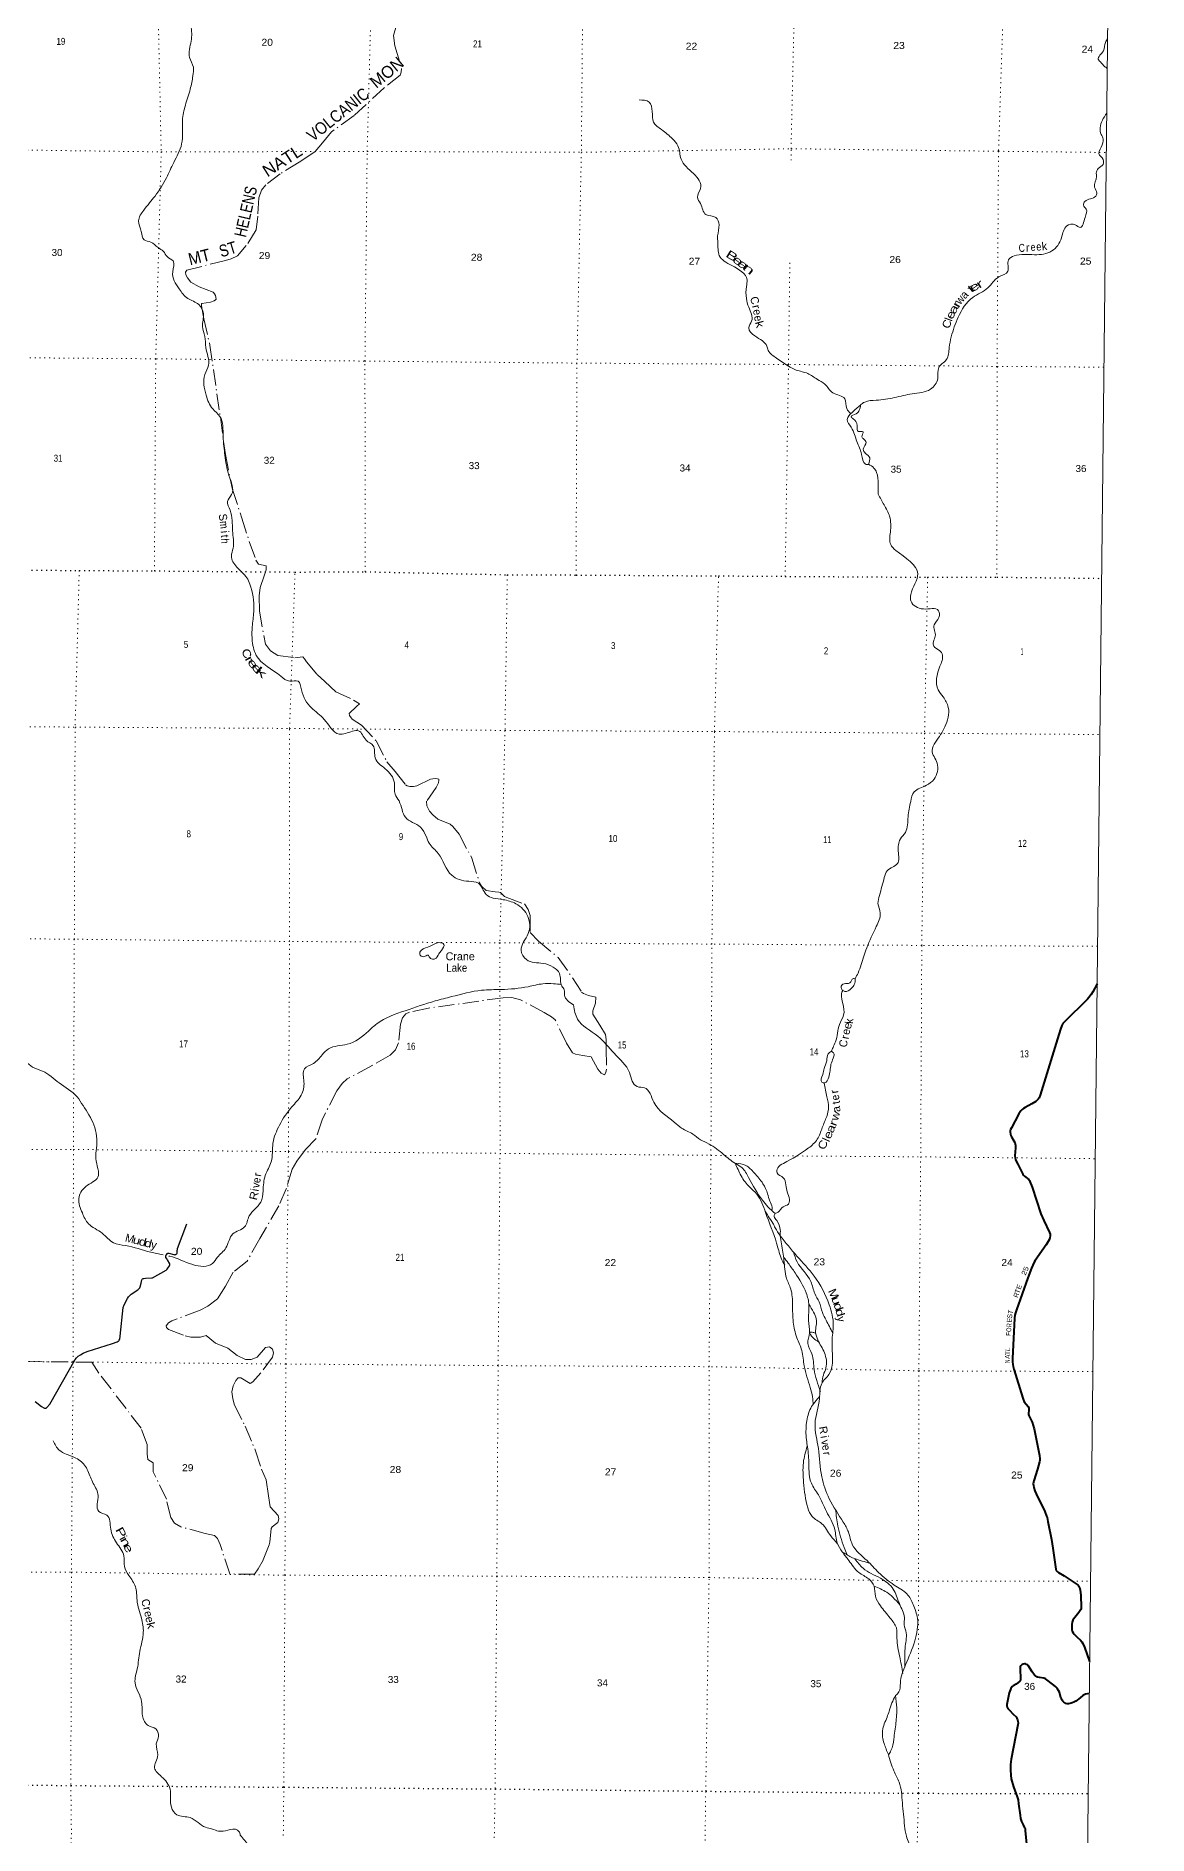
# Model space of a CAD drawing. Header units: feet. Extents: x -509309 to -252658, y -547785 to -360805.
# Drawn here: x -280444 to -252658, y -501859 to -456902 of the extents above; entities that cross this region are included whole.
import ezdxf
from ezdxf.enums import TextEntityAlignment as Align

# ---------------------------------------------------------------- set-up
doc = ezdxf.new("R2010")
doc.units = ezdxf.units.FT
doc.header["$LTSCALE"] = 80
doc.linetypes.add('DOT_DASHED', pattern=[7.7, 5, -1.2, 0.3, -1.2])
doc.linetypes.add('DOTTED', pattern=[1.5, 0.3, -1.2])
for name, color, linetype, lineweight in [('26', 7, 'Continuous', 40), ('27', 7, 'Continuous', 13), ('29', 7, 'Continuous', 25), ('39', 7, 'Continuous', 13), ('4', 7, 'Continuous', 13), ('44', 7, 'DOT_DASHED', 13), ('6', 7, 'DOTTED', 25), ('7', 7, 'DOTTED', 13)]:
    doc.layers.add(name, color=color, linetype=linetype, lineweight=lineweight)
doc.layers.add('41', color=7, linetype='Continuous')

msp = doc.modelspace()

# ---------------------------------------------------------------- linework, layer by layer
at = {"layer": '26'}
for points in [[(-253930.33, -480588.92), (-254037.29, -480788.01), (-254077.61, -480856.23), (-254132.77, -480929.74), (-254166.75, -480969.59), (-254752.72, -481544.76), (-254782.44, -481581.93), (-254810.29, -481626.53), (-254847.51, -481720.65), (-254919.79, -481960.96), (-255349.17, -483372.72), (-255381.4, -483439.39), (-255403.69, -483470.98), (-255424.12, -483495.14), (-255464.97, -483526.73), (-255561.58, -483585.72), (-255728.7, -483677.26), (-255773.18, -483706.37), (-255804.85, -483731.16), (-255836.43, -483762.75), (-255884.58, -483833.9), (-256073.23, -484185.53), (-256090.52, -484225.65), (-256099.23, -484258.01), (-256101.09, -484298.9), (-256095.51, -484343.5), (-256083.85, -484380.3), (-256073.23, -484408.54), (-256010.83, -484515.45), (-255989.65, -484549.78), (-255976.65, -484590.66), (-255969.22, -484627.83), (-255968.22, -484688.49), (-255983.15, -484890.8), (-255980.43, -484939.35), (-255966.43, -484985.58), (-255913.62, -485096.53), (-255783.47, -485348.62), (-255766.77, -485373.06), (-255746.34, -485393.5), (-255638.25, -485482.39), (-255621.9, -485503.14), (-255607.05, -485529.16), (-255553.68, -485671.84), (-255338.9, -486338.26), (-255262.16, -486505.57), (-255116.35, -486801.97), (-255105.58, -486841.19), (-255105.58, -486889.51), (-255114.87, -486934.11), (-255131.96, -486982.53), (-255203.27, -487112.42), (-255477.39, -487503.57), (-255503.04, -487547.38), (-255567.29, -487695.54), (-255659.6, -487933.67), (-255945.32, -488736.32), (-255967.35, -488807.36), (-255982.21, -488866.83), (-255991.22, -488940.71), (-256040.13, -489952.2), (-256040.71, -490036.68), (-256035.13, -490098.01), (-256025.82, -490151.09), (-256009.13, -490215.09), (-255784.35, -490941.96)], [(-255784.35, -490941.96), (-255768.62, -490992.83), (-255760.73, -491011.88), (-255748.75, -491032.88), (-255651.52, -491150.16), (-255641.86, -491165.2), (-255634.9, -491191.67), (-255632.58, -491204.22), (-255634.31, -491246.68), (-255644.18, -491319.9), (-255642.33, -491350.58), (-255635.43, -491375.17), (-255554.71, -491546.53), (-255499.98, -491709.63), (-255369.44, -492377.33), (-255359.11, -492456.32), (-255357.25, -492495.35), (-255366.81, -492535.96), (-255416.54, -492720.25), (-255511.31, -493010.55), (-255520.69, -493045.43), (-255524.4, -493080.74), (-255522.55, -493123.48), (-255512.71, -493171.16), (-255489.11, -493255.43), (-255455.99, -493336.29), (-255235.25, -493777.89), (-255191.96, -493887.27), (-255178.96, -493922.58), (-255157.16, -494021.5), (-255066.89, -494478.04), (-255034.62, -494687.12), (-254959.03, -495217.82), (-254951.44, -495248.55), (-254940.3, -495267.13), (-254923.58, -495283.85), (-254893.87, -495302.44), (-254749.95, -495386.27), (-254403.05, -495618.15), (-254384.05, -495639.74), (-254372.9, -495663.9), (-254349.98, -495741.08), (-254333.02, -495865.7), (-254325.65, -496170.95), (-254328.33, -496199.11), (-254335.76, -496221.41), (-254386.93, -496298.91), (-254516.69, -496462.43), (-254535.41, -496493.67), (-254552.12, -496540.13), (-254561.41, -496595.88), (-254564.48, -496654.76), (-254557.69, -496727.83), (-254550.26, -496761.28), (-254527.71, -496807.67), (-254501.05, -496840.26), (-254430.37, -496912.91), (-254348.81, -496987.9), (-254311.61, -497029.82), (-254287.4, -497074.76), (-254248.11, -497167.46), (-254116.68, -497522.82)], [(-254125.51, -498325.37), (-254221.53, -498342.77), (-254254.43, -498353.99), (-254290.25, -498376.22), (-254351.34, -498429.45), (-254462.97, -498511.88), (-254513.12, -498543.47), (-254555.84, -498558.34), (-254581.84, -498565.78), (-254643.39, -498577.51), (-254682.13, -498578.78), (-254708.13, -498573.21), (-254735.99, -498560.2), (-254763.34, -498536.32), (-254786.14, -498513.74), (-254804.71, -498487.72), (-254821.42, -498459.85), (-254834.6, -498429.3), (-254871.48, -498288.44), (-254892, -498244.27), (-254930.81, -498193.56), (-254958.86, -498158.79), (-255012.3, -498110.54), (-255217.53, -497960.19), (-255237, -497949.26), (-255260.67, -497942.28), (-255365.63, -497926.79), (-255422.25, -497914.41), (-255439.44, -497906.52), (-255461.59, -497893.84), (-255476.58, -497882.36), (-255496.54, -497864.23), (-255554.85, -497780.6), (-255655.79, -497627.14), (-255672.52, -497609.17), (-255695.26, -497594.76), (-255720.81, -497585.02), (-255747.64, -497582.18), (-255773.74, -497585.94), (-255799.27, -497598.48), (-255828.21, -497623.65), (-255838.75, -497635.19), (-255849.41, -497656.09), (-255855.46, -497681.65), (-255853.4, -497753.94), (-255840.7, -497906.63), (-255841.53, -497962.27), (-255848.03, -497991.07), (-255852.22, -498000.84), (-255863.7, -498014.85), (-255950.65, -498090.04), (-256025.87, -498132.78), (-256051.38, -498151.77), (-256072.3, -498176.45), (-256085.77, -498194.58), (-256097.84, -498222.46), (-256124.89, -498303.73), (-256189.6, -498596.3), (-256189.32, -498613.19), (-256186.53, -498633.63), (-256176.31, -498665.22), (-256160.53, -498696.82), (-256130.64, -498733.34), (-256031.27, -498836.59), (-255956.7, -498906.35), (-255931.91, -498939.84), (-255916.77, -498976.97), (-255910.54, -499018.33), (-255905.63, -499067.1), (-255907.31, -499108.7), (-256081.22, -499966.52), (-256096.92, -500098.52), (-256095.56, -500231.42), (-256089.49, -500360.55), (-256073.47, -500458.49), (-256019.01, -500651.7), (-255926.95, -500903.47), (-255906.56, -500980.32), (-255892.42, -501082.46), (-255856.75, -501361.84), (-255842.49, -501447.71), (-255820.03, -501520.77), (-255776.64, -501603.46), (-255741.19, -501678.06), (-255731.05, -501698.59), (-255723.71, -501742.45), (-255693.37, -502086.92)]]:
    msp.add_lwpolyline(points, dxfattribs=at)
at = {"layer": '29'}
for points in [[(-276913.42, -487252.3), (-276910.33, -487226.39), (-276905.49, -487203.19), (-276677.65, -486590.06)], [(-277158.39, -487487.97), (-277169.51, -487469.46), (-277197.78, -487424.9), (-277202.86, -487409.67), (-277203.92, -487398.69), (-277199.81, -487381.24), (-277191.69, -487368.04), (-277157.19, -487327.42), (-277146.03, -487320.31), (-277138.1, -487318.12), (-277122.68, -487319.29), (-277002.88, -487353.08), (-276977.82, -487356.87), (-276964.37, -487355.85), (-276950.16, -487350.77), (-276939, -487343.66), (-276927.59, -487332.5), (-276917.69, -487316.25), (-276915.41, -487305.59), (-276913.42, -487252.3)], [(-280466.03, -491029.94), (-280302.8, -491153.53), (-280250.85, -491188.18), (-280228.52, -491196.3), (-280207.74, -491195.62), (-280191.99, -491192.24), (-280173.72, -491178.02), (-280101.49, -491095.93), (-279464.36, -489977.76), (-279429.21, -489932.43), (-279389.26, -489892.46), (-279335.49, -489856.47), (-279265.46, -489819.35), (-279167.76, -489780.13), (-278529.2, -489580.08), (-278412.21, -489536.63), (-278387.64, -489520.8), (-278374.44, -489506.59), (-278363.28, -489490.34), (-278352.66, -489467.92), (-278336.95, -489392.25), (-278262.88, -488679.74), (-278240.49, -488610.95), (-278159.3, -488454.57), (-278128.86, -488407.86), (-278097.96, -488373.29), (-278061.88, -488340.84), (-277902.75, -488231.54), (-277867.04, -488200.71), (-277851.31, -488182.43), (-277842.68, -488164.15), (-277817.13, -488071.39), (-277797.16, -487983.81), (-277789.41, -487970.2), (-277782.31, -487964.11), (-277763.52, -487954.97), (-277745.77, -487950.91), (-277710.29, -487945.7), (-277545.85, -487936.69), (-277529.96, -487931.65), (-277191.64, -487741.02), (-277169.86, -487721.41), (-277150.58, -487693.99), (-277109.99, -487632.05), (-277098.83, -487607.68), (-277097.31, -487596.51), (-277100.11, -487585), (-277158.39, -487487.97)]]:
    msp.add_lwpolyline(points, dxfattribs=at)
at = {"layer": '39'}
for points in [[(-276619.01, -456143.67), (-276616.15, -456486.93), (-276577.01, -456647.77), (-276567.24, -457029.25), (-276607.74, -457438.54), (-276510.95, -457682.03), (-276522.24, -457896.77), (-276590.38, -458233.62), (-276710.99, -458630.39), (-276783.41, -459013.4), (-276804.92, -459601.47), (-277002.09, -460064.03), (-277184.77, -460448.38), (-277470.11, -460904.39), (-277752.81, -461254.02), (-277880.66, -461520.26), (-277814.11, -461791.67), (-277741.14, -461994.86), (-277577.11, -462052.05), (-277395.5, -462189.65), (-277259.76, -462284.81), (-277168.32, -462415.85), (-277018.61, -462523.14), (-277028.22, -462792.09), (-276868.39, -463222.65), (-276653.3, -463460.82), (-276373.58, -463615.06), (-276260.65, -463840.58), (-276282.61, -464165.66), (-276223.92, -464410.93), (-276199.51, -464690.12), (-276133.94, -465128.15), (-276227.55, -465364.48), (-276192.48, -465876.6), (-276028.15, -466222.88), (-275851.25, -466407.71), (-275768.78, -466911.93), (-275722.96, -467379.47), (-275623.03, -467887.52), (-275557.67, -468361.68), (-275662.95, -468537.72), (-275596.05, -468750.91), (-275532.94, -469265.21), (-275519.49, -469702.93), (-275560.72, -469897.41), (-275428.07, -470177.25), (-275177.06, -470441.73), (-275099.83, -470602.8), (-274999.37, -471241.78), (-275035.68, -471620.99), (-275043.77, -471972.26), (-274939.94, -472380.4), (-274329.6, -472897.97), (-274101.83, -473025.8), (-273897.35, -473023.01), (-273812.43, -473238.32), (-273562.53, -473691.5), (-273241.51, -473982.5), (-272870.82, -474348.07), (-272533.63, -474275.8), (-272385.23, -474264.64), (-272194.18, -474500.66), (-272018.59, -474638.22), (-271968.25, -474939.65), (-271717.3, -475214.17), (-271488.85, -475564.84), (-271472.49, -475850.01), (-271373.26, -476019.23), (-271213.3, -476427.71), (-270837.91, -476674.87), (-270698.91, -476898.53), (-270619.75, -477071.65), (-270394.77, -477331.96), (-270057.19, -477874), (-269629.12, -478027.12), (-269390.85, -478072.7), (-269194.06, -478354.93), (-269022.2, -478444.29), (-268771.88, -478485.93), (-268453.74, -478586.2), (-268152.95, -478907.19), (-268143.44, -479332.84), (-268322.31, -479751.34), (-268191.37, -479982.99), (-267772.98, -480077.83), (-267518.95, -480169.68), (-267363.54, -480331.21), (-267303.28, -480648.76), (-267247.67, -480737.42), (-267238.42, -480867.96), (-267011.37, -481116.24)], [(-253670.71, -456973.19), (-253721.54, -457063.2), (-253772.91, -457275.69), (-253900.43, -457485.72), (-253826.79, -457574.49), (-253751.1, -457657.25), (-253678.16, -457711.22)], [(-265376.48, -458501.3), (-265124.23, -458555), (-265045.43, -458790.35), (-265014.91, -459053.51), (-264811.57, -459243.43), (-264538.29, -459471.91), (-264403.02, -459647.37), (-264324.8, -459979.08), (-264014.23, -460342.29), (-263835.99, -460710.73), (-263917.49, -460933.07), (-263842.24, -461090.11), (-263705.56, -461365.95), (-263455.43, -461441.73), (-263376.3, -461618.86), (-263412.01, -461895.68), (-263406.99, -462064.34), (-263370.81, -462387.77), (-263059.58, -462638.56), (-262674.83, -462998.19), (-262691.84, -463164.72), (-262693.6, -463461.82), (-262634.75, -463680.99), (-262562.64, -464028.72), (-262633.79, -464196.93), (-262480.63, -464398.59), (-262179.46, -464655.34), (-262145.99, -464757.93), (-261942.67, -464951.86), (-261643.18, -465154.4), (-261447.3, -465249.92), (-261161.16, -465337.95), (-260919.48, -465483.94), (-260733.75, -465601.48), (-260534.56, -465817.47), (-260236.77, -465967.81), (-260184.11, -466215.04), (-260085.68, -466337.73)], [(-253690.76, -458830.44), (-253854.41, -459198.41), (-253827.31, -459361.18), (-253777.89, -459477.91), (-253831.19, -459678.34), (-253870.48, -459882.87), (-253802.73, -459951.53), (-253779.61, -460110.26), (-253904.53, -460217.93), (-253951.31, -460332.07), (-253945.77, -460412.41), (-253991.44, -460679.14), (-253934.19, -460828.03), (-253964.72, -460906.14), (-254236.1, -461035.01), (-254272.71, -461125.13), (-254203.16, -461227.93), (-254228.43, -461434.55), (-254354.2, -461686.75), (-254476.1, -461621.78), (-254686.72, -461646.62), (-254820.77, -461942.94), (-255059.27, -462274.76), (-255496.81, -462368.51), (-256004.14, -462397.6), (-256145.04, -462497.14), (-256160.76, -462782.11), (-256388.1, -462923.29), (-256658.33, -463196.71), (-257036.59, -463435.35), (-257400.32, -463929.04), (-257573.61, -464419.84), (-257625.3, -464686.53), (-257699.26, -464991.24), (-257888.87, -465190.86), (-257912.51, -465461.73), (-258094.5, -465729.65), (-258550.22, -465845.37), (-258993.77, -465937.08), (-259447.2, -466004.64), (-259736.12, -466049.09), (-259840.5, -466122.65)], [(-259841.56, -466127.17), (-260054.36, -466308.16), (-260173.68, -466486.12), (-260072.6, -466681.45), (-259932.39, -467039.63), (-259816.01, -467359.52), (-259717.21, -467601.01), (-259679.05, -467612.06), (-259645.08, -467607.46)], [(-259645.08, -467607.46), (-259612.05, -467445.05), (-259713.64, -467336.04), (-259775.15, -467229.27), (-259703.95, -467053.04), (-259759.64, -466978.43), (-259809.41, -466919.91), (-259778.62, -466797.64), (-259840.69, -466785.22), (-259892.82, -466786.92), (-259925.99, -466634.15), (-260023.23, -466466.94), (-260073.04, -466416.46), (-259946.31, -466340.93), (-259871.64, -466255.05), (-259840.5, -466122.65)], [(-259400.09, -468355.2), (-259397.39, -468094.76), (-259439.82, -467811.45), (-259507.31, -467698.62), (-259644.71, -467605.64)], [(-259400.92, -468353.71), (-259254.14, -468617.57), (-259115.53, -468905.47), (-259095.81, -469301.07), (-259087.61, -469610.27), (-258958.19, -469757.6), (-258408.4, -470345.06), (-258585.83, -470859.94), (-258578.82, -471030.62), (-258271.24, -471221.16), (-257892.65, -471265.58), (-257881.59, -471430.26), (-258002.97, -471618.24), (-257972.56, -471899.47), (-258019.49, -472039.72), (-258008.14, -472154.22), (-257870.44, -472257.42), (-257794.98, -472378.32), (-257856.72, -472650.98), (-257900.28, -473238.92), (-257775.07, -473420.34), (-257648.31, -473680.07), (-257733.37, -474167.39), (-257966.14, -474547.43), (-258053.55, -474753.68), (-257927.15, -475073.63), (-258001.67, -475472.68), (-258197.03, -475628.1), (-258498.67, -475790.92), (-258588.29, -476031.28), (-258652.68, -476412.33), (-258721.14, -476803.38), (-258846.4, -476969.26), (-258898.32, -477276.1), (-258918.18, -477583.13), (-259175.83, -477764.28), (-259246.98, -477932.48), (-259369.89, -478379.43), (-259405.14, -478577.96), (-259350.44, -478819.19), (-259446.64, -479155.88), (-259686.34, -479692.46), (-259825.1, -480107.19), (-259904.53, -480319.51), (-259973.51, -480459.63)], [(-285656.8, -478935), (-285375.11, -479083.46), (-285071.77, -479312.12), (-284658.29, -479559.5), (-284343.6, -479904.66), (-284188.66, -480144.48), (-283960.79, -480593.52), (-283777.68, -480815.44), (-283236.11, -481097.72), (-282516.63, -481463.36), (-282012.37, -481612.92), (-281698.46, -481749.3), (-281292.07, -482179.32), (-281046.38, -482327.34), (-280782.49, -482447.36), (-280690.78, -482532.22), (-280529.21, -482667.69), (-280283.25, -482769.53), (-279866.04, -483065.12), (-279417.07, -483413.09), (-279268.03, -483632.8), (-278998.23, -484110.19), (-278929.5, -484692.78), (-278949.1, -484957.65), (-278897.72, -485421.7), (-279199.77, -485652.77), (-279373.94, -485954.86), (-279285.86, -486314.73), (-279131.1, -486584.66), (-278789.71, -486819.57), (-278508.48, -487060.14), (-278210.21, -487128.17), (-277577.75, -487294.56), (-277267.96, -487359.08)], [(-270560.67, -479967.71), (-270477.43, -479963.97), (-270376.46, -479838.1), (-270313.81, -479752.15), (-270252.78, -479601.95), (-270378.82, -479559.04), (-270593.83, -479648.09), (-270822.98, -479755.13), (-270855.58, -479843.27), (-270751.73, -479910.14), (-270645.28, -479874.64), (-270605.54, -479933.09), (-270560.67, -479967.71)], [(-277123.07, -487388.63), (-277109.26, -487391.7), (-276529.2, -487605.96), (-276031.89, -487574.8), (-275912.71, -487420.93), (-275698.86, -487189.33), (-275526.41, -486839.05), (-275230.7, -486662.14), (-275114.83, -486389.81), (-274828.14, -486044.22), (-274770.35, -485761.51), (-274713.95, -485376.4), (-274567.6, -485033.99), (-274522.77, -484570.52), (-274359.75, -484119.8), (-274050.35, -483661.93), (-273818.13, -483374.23), (-273747.98, -483037.39), (-273736.04, -482712.24), (-273512.74, -482577.06), (-273292.98, -482363.57), (-273133.73, -482211.95), (-272666.01, -482100.31), (-272136.86, -481770.22), (-271927.29, -481584.77), (-271215.76, -481259.79), (-270470.64, -481017.31), (-270059.07, -480909.35), (-269310.43, -480749.2), (-268821.2, -480730.04), (-268145.25, -480659.79), (-267778, -480587.71), (-267515.4, -480587.27), (-267316.9, -480605.99)], [(-259973.51, -480459.63), (-260019.6, -480457.34), (-260110.46, -480567.22), (-260250.89, -480586.45), (-260327.6, -480678.34), (-260236, -480781.27), (-260075.19, -480705.94), (-259996.41, -480604.03), (-259973.51, -480459.63)], [(-260282.69, -480740.35), (-260318.64, -480857.06), (-260281.84, -481076.1), (-260265.54, -481371.3), (-260369.16, -481605.56), (-260465.93, -482038.61), (-260528.9, -482178.76), (-260565.53, -482272.9)], [(-267011.37, -481116.24), (-266913.22, -481468.14), (-266404.58, -481896.77), (-266000.19, -482324.78), (-265614.15, -482806.88), (-265547.27, -483024.09), (-265425.77, -483155.3), (-265243.53, -483184.5), (-265003.13, -483549.29), (-264494.9, -484046.17), (-264311.36, -484193.82), (-264033.61, -484344.03), (-263837.99, -484483.72), (-263626.14, -484591.38), (-263266.85, -484850.49), (-262967.5, -485077.11), (-262807.74, -485178.44), (-262636.84, -485432.41), (-262293.36, -485992.55), (-262156.05, -486162), (-261977.4, -486328.08)], [(-260565.53, -482272.9), (-260654.13, -482340.62), (-260687.2, -482509.06), (-260748.5, -482705.43), (-260787.47, -482855.76), (-260808.65, -483048.35), (-260736.56, -483060.83), (-260635.51, -482920.91), (-260602.49, -482760.5), (-260579.49, -482600.04), (-260522.45, -482445.8), (-260503.85, -482349.55), (-260519.67, -482313.32), (-260565.55, -482274.9)], [(-260748.31, -483070.11), (-260682.52, -483414.47), (-260639.95, -483673.7), (-260687.39, -483900.26), (-260797.3, -484180.66), (-260923.3, -484473.01), (-261139.07, -484690.54), (-261768.78, -485076.24), (-261907.76, -485189.84), (-261926.54, -485314.19), (-261770.88, -485433.56), (-261709.8, -485612.6), (-261672.75, -485787.47), (-261619.76, -485980.51), (-261644.51, -486098.8), (-261773.16, -486158.26), (-261900.6, -486292.59), (-261976.61, -486325.68)], [(-262971.57, -485068.69), (-262703.21, -485128.88), (-262499.81, -485308.76), (-262278.93, -485585.11), (-262164.14, -485834.73), (-262111.1, -486017.73), (-262049.87, -486172.67), (-262061.53, -486249.04)], [(-262971.57, -485068.69), (-262825.01, -485387.12), (-262610.19, -485671.46), (-262434.79, -485841.14), (-262215.03, -486306.19), (-261938.89, -487068.69), (-261824.83, -487440.76), (-261736.22, -487623.07)], [(-261849.58, -486881.63), (-261972.74, -486689.06), (-262032.16, -486568.26), (-262149.41, -486394.91), (-262220.89, -486280.06), (-262227.25, -486273.36)], [(-261976.61, -486325.68), (-262001.1, -486399.81), (-261935.57, -486504.59), (-261846.73, -486735.99), (-261849.6, -486882.52)], [(-261849.6, -486882.52), (-261785.86, -487292.43), (-261754.97, -487491.36), (-261691.5, -487945.44), (-261584.84, -488215.08), (-261541.07, -488610.82), (-261521.56, -489040.55), (-261431.66, -489432.55), (-261311.26, -489750.46), (-261249.39, -490136.27), (-261098.21, -490673.18), (-261039.47, -490910.42), (-261024.33, -491111.41)], [(-261849.55, -486882.84), (-261431.64, -487390.91), (-260999.61, -487891.35), (-260622.96, -488606.27), (-260521.74, -489116.78), (-260554.2, -489522.1), (-260633.26, -490350.74), (-260808.97, -490574.53), (-260867.3, -490947.58), (-260977.3, -491583.3), (-260894.73, -492198.1), (-260810.7, -492905.24), (-260621.52, -493456.43), (-260272.18, -494042.7), (-260145.32, -494286.37), (-260046.93, -494598.12), (-259678.47, -495001.83), (-259389.57, -495298.65), (-258998.52, -495612.15), (-258681.11, -495834.87), (-258524.31, -496098.79), (-258420.12, -496446.72), (-258485.59, -497010.44), (-258715.61, -497603.29), (-258846.62, -498064.24), (-258881.26, -498282.92), (-258968.74, -498376.68)], [(-261517.45, -487286.16), (-261426.49, -487537.49), (-261080.6, -488029.39), (-260984.15, -488329.08), (-260877.13, -488536.49), (-260794.49, -488799.97), (-260701.42, -488993.25), (-260536.96, -489313.38)], [(-260841.06, -490774.49), (-260999.31, -490218.06), (-261059.21, -489838.28), (-261157.9, -489578.73), (-261116.2, -489305.95), (-261142.45, -488998.65), (-261130.19, -488619.3), (-261200.55, -488313.74), (-261478.2, -487808.19), (-261649.18, -487568.28), (-261766, -487417.94)], [(-261130.29, -488593.71), (-261016.96, -488794.63), (-260945.8, -488963.68), (-260963.79, -489294.82), (-260908.8, -489487.87), (-260744.31, -489808.04), (-260706.46, -490187.69), (-260769.66, -490365.98), (-260802.12, -490556.76)], [(-260892.61, -489531.11), (-261026.76, -489434.97), (-261104.11, -489295.99), (-261025.95, -489298.46), (-260957.9, -489328.27)], [(-260857.1, -490895.96), (-261087.26, -491195.2), (-261189.59, -491551.93), (-261192.13, -491981.52), (-261165.13, -492162.36), (-261133.6, -492594.16), (-261070.25, -493068.31), (-260895.56, -493358.44), (-260691.54, -493773.2), (-260485.74, -494226.12), (-260421.57, -494561.76), (-260298.6, -494783.32), (-260135.49, -494997.09), (-259886.68, -495295.69), (-259637.08, -495459.79), (-259503.83, -495639.25), (-259469.24, -495892.4), (-259344.36, -496130.04), (-259099.62, -496438.65), (-258946.72, -496684.48), (-258932.2, -496941.52), (-258862.77, -497403.67), (-258781.6, -497822.23)], [(-280013.05, -492009.73), (-279864.06, -492239.48), (-279484.28, -492422.42), (-279228.84, -492616.66), (-279086.3, -492918.64), (-279013.03, -493071.65), (-278892.53, -493373.5), (-278915.84, -493586.16), (-278876.85, -493773.09), (-278676.94, -493864.62), (-278576.76, -494212.52), (-278430.45, -494556.67), (-278249.97, -494884.98), (-278231.47, -495146.06), (-278124.58, -495375.56), (-277957.84, -495653.59), (-277919.75, -495993.09), (-277810.13, -496439.41), (-277762.09, -496791.01), (-277851.13, -497272.29), (-277913.81, -497703.53), (-277968, -498054.52), (-277887.19, -498287.87), (-277804.42, -498529.27), (-277782.43, -498878.71), (-277641.55, -499122.46), (-277449.62, -499209.93), (-277384.54, -499390.99), (-277437.77, -499579.38), (-277399.33, -499858.65), (-277452.47, -500030.98), (-277481.41, -500179.37), (-277306.31, -500401.24), (-277093.65, -500709.66), (-277080.92, -500930.56), (-277062.24, -501161.54), (-276923.06, -501355.09), (-276592.71, -501423.31), (-276395, -501548.95), (-276211.28, -501666.49), (-276037.14, -501709.68), (-275883.09, -501760.79), (-275652.44, -501740.08), (-275407.87, -501737.53), (-275374, -501771.86), (-275339.99, -501859.32)], [(-261173.01, -492138.22), (-261269.69, -492557.21), (-261262.57, -493049.1), (-261160.07, -493682.08), (-261051.1, -493899.54), (-260805.61, -494079.67), (-260586.9, -494384.11), (-260413.83, -494579.12)], [(-260466.52, -493719.64), (-260405.04, -494138.27), (-260251.83, -494671.18), (-260183.6, -494844.99)], [(-260293.56, -494787.69), (-260040.87, -494929.4), (-259648.72, -495054.2), (-259615.92, -495064.19)], [(-259984.3, -494957.29), (-259777.82, -495191.95), (-259346.31, -495441.45), (-259023.18, -495714.39), (-258870.97, -496076.65), (-258744.74, -496426.71), (-258747.82, -496607.37), (-258700.89, -496808.4), (-258729.19, -497187.65), (-258732.92, -497480.73), (-258731.21, -497648.04)], [(-259502.07, -495642.59), (-259186.02, -495793.72), (-259034.4, -495917.08), (-258860.64, -496105.57)], [(-259145.51, -499845.9), (-259252.4, -499569.46), (-259292.63, -499252.03), (-259178.37, -498913.44), (-259123.35, -498761.2), (-259058, -498556.82), (-258968.74, -498376.68)], [(-258968.74, -498376.68), (-258938.44, -498677.99), (-258956.72, -499057.3), (-259011.24, -499464.5), (-259081.08, -499751.16), (-259143.64, -499851.44)], [(-259145.78, -499845.12), (-259005.9, -500257.5), (-258877.25, -500537.31), (-258796.11, -501053.73), (-258739.35, -501626.21), (-258694.79, -501887.45), (-258633.6, -502052.23)], [(-275339.99, -501859.32), (-275127.49, -502138.21), (-275008.85, -502327.81), (-274714.19, -502553.04), (-274524.62, -502644.95), (-274309.5, -502554.51), (-274122.29, -502447.79), (-273786.27, -502516.88), (-273406.39, -502855.19), (-273454.59, -503111.57), (-273565.2, -503646.28), (-273647.91, -503956.53), (-273495.76, -504212.63), (-273352.4, -504562.94), (-273169.73, -504763.13), (-273349.18, -504900.01), (-273566.65, -505032.56), (-273602.85, -505291.05), (-273568.2, -505704.63), (-273475, -506062.54), (-273397.3, -506358.12), (-273354.42, -506502.93), (-273219.82, -506700.7), (-273092.71, -506836.21), (-273152.22, -507006.23), (-273048.43, -507296.01), (-272812.22, -507562.87), (-272608.32, -507618.79), (-272484.23, -507633.9), (-272438.93, -507728.58), (-272215.15, -507802.73), (-271887.78, -507947.99), (-271697.66, -508216.45), (-271569.28, -508440.24), (-271474, -508547.39), (-271152.79, -508953.4), (-270880.67, -509238.62), (-270554.39, -509516.28), (-270283.25, -509679.11), (-270071.89, -509801.3), (-270034.51, -509883.87), (-269978.96, -509950.56), (-269956.91, -510191.49), (-269890.47, -510394.69), (-269801.33, -510517.84), (-269816.87, -510700.27), (-269744.2, -510877.44), (-269636.31, -511155.23), (-269817.27, -511233.92), (-269910.94, -511415.68), (-269841.88, -511544.67), (-269729.48, -511762.31), (-269673.81, -512055.7), (-269666.59, -512165.04), (-269636.5, -512389.05), (-269538.42, -512642.67), (-269457.45, -512881.15)]]:
    msp.add_spline(points, degree=3, dxfattribs=at)
at = {"layer": '4'}
msp.add_lwpolyline([(-505285.47, -360804.75), (-473709.75, -361478.07), (-442133.15, -362107.95), (-410555.71, -362694.39), (-378977.49, -363237.41), (-347398.54, -363736.98), (-315818.95, -364193.12), (-284238.76, -364605.82), (-252658.03, -364975.08), (-254669.8, -547785.08), (-286501.98, -547412.88), (-318333.63, -546996.89), (-350164.67, -546537.13), (-381995.06, -546033.57), (-413824.72, -545486.23), (-445653.6, -544895.12), (-477481.62, -544260.22), (-509308.75, -543581.54)], close=True, dxfattribs=at)
msp.add_lwpolyline([(-505285.47, -360804.75), (-473709.75, -361478.07), (-442133.15, -362107.95), (-410555.71, -362694.39), (-378977.49, -363237.41), (-347398.54, -363736.98), (-315818.95, -364193.12), (-284238.76, -364605.82), (-252658.03, -364975.08), (-254669.8, -547785.08), (-286501.98, -547412.88), (-318333.63, -546996.89), (-350164.67, -546537.13), (-381995.06, -546033.57), (-413824.72, -545486.23), (-445653.6, -544895.12), (-477481.62, -544260.22), (-509308.75, -543581.54)], close=True, dxfattribs=at)
at = {"layer": '44'}
msp.add_line((-279046.54, -490045.2), (-285790.86, -489974.15), dxfattribs=at)
for points in [[(-272459.33, -456194.01), (-272385.33, -456286.86), (-272295.61, -456359.11), (-271542.67, -456516.51), (-271487, -456558.52), (-271437.72, -456629.71), (-271510.33, -456889.49), (-271478.89, -457150.25), (-271312.33, -457712.84), (-271319.32, -457804.97), (-271348.01, -457880.8), (-271741.37, -458195.64), (-272496.73, -458891.74), (-273061.1, -459297.13), (-273287.93, -459569.47), (-273470.21, -459788.14), (-273772.47, -459997.65), (-273869.63, -460057.41)], [(-273869.63, -460057.41), (-274340.29, -460346.91), (-274697.19, -460618.01), (-274806.8, -460757.3), (-274872.53, -460944.94), (-274901.12, -461407.5), (-274942.48, -461745.71), (-275188.55, -462142.1), (-275411.25, -462400.45), (-275563.78, -462470.05), (-275706.54, -462511.86), (-276671.52, -462751.15), (-276709.26, -462806.75), (-276700.72, -462871.09), (-276661.35, -462946.57), (-276578.42, -463050.57), (-276363.46, -463170.82), (-276020.6, -463308.31), (-275983.62, -463344.08), (-275962.65, -463390.02), (-275940.24, -463479.38), (-275957.66, -463499.89), (-275993.6, -463523.86), (-276085.07, -463554.14), (-276299.54, -463588.17), (-276307.01, -463597.77), (-276312.08, -463642.15), (-276249.29, -463971.34), (-276099.69, -464629.93), (-275837.26, -466427.64), (-275712.43, -467364.5), (-275536.89, -468233.72), (-275303.8, -468949.21), (-275105.73, -469562.19), (-274949.53, -469999.78), (-274884.9, -470101.24), (-274693.17, -470141.13), (-274690.01, -470239.48), (-274743.71, -470395.11), (-274844.63, -470684.67), (-274865.69, -470894.67), (-274862.5, -471277.56), (-274712.56, -472104.47), (-274588.21, -472268.96), (-274405.16, -472387.88), (-273979.38, -472438), (-273779.07, -472419.87), (-273737.79, -472464.72), (-273682.22, -472543), (-273415.18, -472860.1), (-273228.46, -473032.04)], [(-273228.46, -473032.04), (-272949.11, -473289.28), (-272506.9, -473499.84), (-272359.71, -473591.4), (-272436.39, -473654.79), (-272620.23, -473829.36), (-272613.9, -473886.95), (-272545.61, -473974.33), (-272312.99, -474128.81), (-271940.6, -474519.03), (-271675.57, -475040.47), (-271469.83, -475282.86), (-271210.91, -475611.9), (-271165.6, -475636.77), (-271106.72, -475656.75), (-271013.88, -475658.75), (-270930.99, -475638.59), (-270589.16, -475475.54), (-270467.91, -475460.99), (-270415, -475462.99), (-270380.99, -475471.5), (-270375.07, -475500.94), (-270384.06, -475564.86), (-270441.08, -475679.3), (-270684.61, -476021.61), (-270678.51, -476138.15), (-270613.04, -476272.74), (-270528.79, -476363.87), (-270402.93, -476477.09), (-270091.96, -476602.26), (-270028.72, -476657.5), (-269874.27, -476850.77), (-269551.96, -477448.89), (-269371.64, -478035.65), (-269305.06, -478153.64), (-269197.68, -478253.69), (-268971.91, -478291.89), (-268881.85, -478295.46), (-268835.99, -478309.21), (-268740.87, -478404.28), (-268678.23, -478435.29), (-268238.39, -478591.37), (-268142.23, -478732.92), (-268099.14, -478879.21), (-268099.39, -479309.98), (-267885.35, -479522.38), (-267399.09, -479933.72), (-267039.84, -480438.03), (-266811.23, -480796.83), (-266760.8, -480834.32), (-266637.95, -480880.62), (-266452.24, -480922.46), (-266467.73, -481072.58), (-266533.22, -481265.78), (-266528.47, -481346.5), (-266357.09, -481622.61), (-266217.32, -481858.36), (-266197.84, -481976.9), (-266194.93, -482225.23), (-266185.79, -482718.2), (-266205.83, -482807.87), (-266241.24, -482861.93), (-266321.61, -482823.85), (-266401.97, -482722.16), (-266573.02, -482411.99), (-266782.82, -482377.94), (-266960.43, -482344.44), (-267036.36, -482315.43), (-267188.06, -482071.55), (-267468.52, -481491.86), (-267559.31, -481409.6), (-267744.89, -481308.92), (-268334.09, -480986.76), (-268551.47, -480934.19), (-268771.86, -480934.53), (-270637.66, -481197.34)], [(-270637.66, -481197.34), (-271112.71, -481293.75), (-271199.42, -481338.27), (-271284.39, -481437.57), (-271340.04, -481595.4), (-271382.67, -482061.84), (-271460.06, -482236.58), (-271595.9, -482374.38), (-272058.78, -482636.47), (-272672.43, -482965.25), (-272791.59, -483075.54), (-272927.55, -483265.37), (-273294.87, -483983.18), (-273449.72, -484464.58), (-273708.52, -484730.61), (-273925.49, -485017.14), (-274039.59, -485222.36), (-274190.51, -485711.81), (-274374.79, -486132.82), (-274851.2, -486953.78), (-275168.99, -487519.79), (-275515.89, -487790.99), (-275707.46, -488139.81), (-275906.77, -488462.5), (-276151.35, -488640.64), (-276343.8, -488740.86), (-277052.94, -489012.64), (-277133.53, -489060.12), (-277192.24, -489135.54), (-277181.44, -489179.97), (-277131.08, -489224.28), (-276714.41, -489386.51), (-276578.56, -489415.68), (-276330.52, -489422.21), (-276194.01, -489379.42), (-275957.73, -489570), (-275648.75, -489693.15), (-275414.44, -489879.7), (-275209.25, -489975.81), (-275067.38, -489974.98), (-274918.46, -489914.45), (-274705.95, -489674.04), (-274612.22, -489659.38), (-274532.25, -489715.75), (-274508.41, -489811.19), (-274534.21, -489914.09), (-274822.26, -490306.07), (-275027.45, -490530.3), (-275091.06, -490572), (-275329.87, -490435.5), (-275394.77, -490438.41), (-275452.61, -490502.45), (-275518.54, -490634.17), (-275549.49, -490788.05), (-275524.53, -490961.76), (-275484.7, -491117.25), (-275215.73, -491644.74), (-274957.62, -492258.29), (-274810.06, -492718.51), (-274692.61, -492984.1), (-274634.47, -493379.36), (-274589.23, -493662.29), (-274393.18, -493872.52), (-274374.69, -493958.04), (-274404.91, -494046.73), (-274542.37, -494161.79), (-274566.54, -494201.47), (-274603.9, -494539.73), (-274614.24, -494609.24), (-274766.42, -494986.99), (-274896.71, -495210.16), (-274981.21, -495344), (-275599.72, -495334.83), (-275845.3, -494600.09), (-275909.84, -494449.44), (-275981.16, -494374.39), (-276216.82, -494324.07), (-276825.59, -494160.02), (-276979.85, -494069.91), (-277077.4, -493921.21), (-277187.01, -493469.36), (-277512.45, -492783.05), (-277514.25, -492560.63), (-277651.54, -492479.19), (-277668.11, -492332.77), (-277663.77, -492096.39), (-277819.86, -491690.18), (-278874.96, -490313.73), (-279046.54, -490045.2)]]:
    msp.add_lwpolyline(points, dxfattribs=at)
at = {"layer": '6'}
for points in [[(-285545.93, -470189.67), (-284580.95, -470192.89), (-282712.92, -470228.13), (-279363.5, -470260.16), (-277485.29, -470269.36), (-273971.47, -470298.36), (-272217.45, -470290.76), (-268667.83, -470366.15), (-266949.96, -470372.38), (-263390, -470393.63), (-261724.29, -470405.58), (-258164.34, -470428.83), (-256432.38, -470425.11), (-253818.82, -470456.57)], [(-285921.67, -500539.3), (-284742.15, -500561.63), (-279572.77, -500622.59), (-274252.93, -500664.38), (-268973.19, -500707.93), (-263709.57, -500765.44), (-258391.8, -500817.25), (-254152.96, -500820.44)]]:
    msp.add_lwpolyline(points, dxfattribs=at)
at = {"layer": '7'}
for points in [[(-277394.72, -456135.15), (-277315.25, -459799.18), (-277452, -464969.72), (-277485.29, -470269.36)], [(-272217.45, -470290.76), (-272224.49, -465031.03), (-272169.49, -459787.73), (-272072.86, -456198.57)], [(-266785.2, -456260.38), (-266817.46, -459809.63), (-266926.72, -465076.7), (-266949.96, -470372.38)], [(-261574.73, -460009.54), (-261577.03, -459720.45), (-261498.89, -456320.96)], [(-256280.23, -456379.58), (-256393.63, -459783.5), (-256429.42, -465169.45), (-256432.38, -470425.11)], [(-282584.79, -459727.58), (-277315.25, -459799.18), (-272169.49, -459787.73), (-266817.46, -459809.63), (-261577.03, -459720.45), (-256393.63, -459783.5), (-253701.7, -459813.78)], [(-261724.29, -470405.58), (-261640.93, -465112.25), (-261607.38, -462484.62)], [(-253760.74, -465179.38), (-256427.36, -465159.43), (-261640.93, -465112.25), (-266926.72, -465076.7), (-272244.51, -465026.89), (-277452, -464969.72), (-282649.57, -464928.67), (-285480.37, -464894.15)], [(-279363.5, -470260.16), (-279466.78, -474174.2), (-279486.03, -479473.93), (-279509.02, -484727.46), (-279518.2, -490037.12), (-279559.34, -495290.71), (-279572.77, -500622.59), (-279559.74, -501810.38)], [(-274264.76, -501873.86), (-274252.93, -500664.38), (-274223.67, -495366.72), (-274202.54, -490089.08), (-274137.14, -484781.6), (-274106.14, -479530.13), (-274106.79, -474206.19), (-273971.47, -470298.36)], [(-268667.83, -470366.15), (-268724.86, -474256.37), (-268829.8, -478652.11)], [(-263725.59, -501996.61), (-263709.57, -500765.44), (-263625.96, -495429.96), (-263624.91, -490156.22), (-263579.7, -484874.72), (-263554.56, -479595.1), (-263491.13, -474283.59), (-263390, -470393.63)], [(-258164.34, -470428.83), (-258241.45, -474324.96), (-258310.84, -479628.4), (-258338.02, -484912.02), (-258383.61, -490259.77), (-258394.56, -495511.37), (-258391.8, -500817.25), (-258424.22, -502056.53)], [(-285594.64, -474124.16), (-284678.33, -474125.04), (-279466.78, -474174.2), (-274106.79, -474206.19), (-272336.5, -474221.43)], [(-272336.5, -474221.43), (-268724.86, -474256.37), (-263491.13, -474283.59), (-258241.45, -474324.96), (-253861.77, -474359.45)], [(-268829.8, -478652.11), (-268852.4, -479563.49), (-268849.38, -484825.2), (-268896.72, -490128.78), (-268929.78, -495390.28), (-268973.19, -500707.93), (-268992.57, -501935.87)], [(-253920.01, -479651.43), (-258310.84, -479628.4), (-263554.56, -479595.1), (-268852.4, -479563.49), (-274106.14, -479530.13), (-279486.03, -479473.93), (-284725.69, -479432.63), (-285660.46, -479441.09)], [(-285725.65, -484706.1), (-284748.89, -484722.29), (-279509.02, -484727.46), (-274137.14, -484781.6), (-268849.38, -484825.2), (-263581.71, -484874.7), (-258338.02, -484912.02), (-253978.4, -484958.31)], [(-254036.95, -490278.96), (-258383.61, -490259.77), (-263624.91, -490156.22), (-268896.72, -490128.78), (-274202.54, -490089.08), (-279517.05, -490038.27), (-284745.22, -489986.68), (-285790.86, -489974.15)], [(-285852.94, -495254.3), (-284765.18, -495293.77), (-279559.34, -495290.71), (-274223.67, -495366.72), (-268929.78, -495390.28), (-263621.93, -495425.97), (-258394.56, -495511.37), (-254094.63, -495519.02)], [(-279559.74, -501810.38), (-279638.89, -506192.08), (-279707.2, -511544.08), (-279810.87, -516811.51), (-279848.2, -522051.42), (-279880.36, -524638.23)]]:
    msp.add_lwpolyline(points, dxfattribs=at)

# ---------------------------------------------------------------- texts
at = {"layer": '27'}
for s, rotation, width, p in [('2', 68.811, 1.25, (-255697.06, -487833.11)), ('5', 68.811, 1.25, (-255653.33, -487733.3)), ('T', 70.406, 1.25, (-255861.51, -488289.85)), ('E', 70.406, 1.1, (-255820.93, -488181.42)), ('R', 86.732, 0.7, (-256070.16, -489123.38)), ('E', 85.732, 0.8, (-256064.41, -489001.87)), ('S', 83.047, 0.85, (-256051.61, -488900.76)), ('T', 78.771, 1.05, (-256031.81, -488800.34)), ('F', 87.232, 0.75, (-256086.01, -489341.77)), ('O', 85.232, 0.7, (-256076.81, -489237.5)), ('A', 87.232, 0.8, (-256111.02, -489909.28)), ('N', 89.607, 0.65, (-256110.29, -490022.09))]:
    msp.add_text(s, height=120, rotation=rotation, dxfattribs=dict(at, width=width)).set_placement(p, align=Align.CENTER)
for s, rotation, p in [('R', 70.406, (-255894.65, -488385.25)), ('TL', 88.232, (-256105.15, -489771.31))]:
    msp.add_text(s, height=120, rotation=rotation, dxfattribs=at).set_placement(p, align=Align.CENTER)
at = {"layer": '41'}
for s, rotation, width, p in [('C', 2.956, 0.8, (-255807.7, -462298.05)), ('e', 4.082, 0.8, (-255525.2, -462275.51)), ('e', 6.076, 0.85, (-255377.51, -462264.81)), ('B', 328.185, 1.65, (-263106.26, -462481.84)), ('e', 323.129, 1.7, (-262964.39, -462596.2)), ('a', 323.129, 1.8, (-262834.58, -462693.57)), ('n', 320.225, 1.95, (-262696.27, -462800.31)), ('r', 31.168, 1.7, (-256815.53, -463181.62)), ('t', 41.191, 1.85, (-257019.73, -463290.25)), ('e', 34.263, 1.6, (-256943.62, -463248.52)), ('r', 282.711, 1.15, (-262539.34, -463691.99)), ('e', 66.205, 1.3, (-257502.01, -463911.81)), ('a', 62.802, 1.5, (-257433.77, -463775.35)), ('r', 60.866, 1.65, (-257354.61, -463647.23)), ('k', 285.803, 1.25, (-262458.49, -464134.25)), ('C', 69.387, 1.1, (-257592.26, -464134.5)), ('m', 276.176, 0.85, (-275843.08, -469128.3)), ('h', 272.934, 0.85, (-275817.99, -469528.88)), ('C', 295.687, 1.25, (-275268.55, -472375.58)), ('r', 299.422, 1.65, (-275199.69, -472522.95)), ('e', 306.612, 1.7, (-275101.9, -472649.32)), ('e', 311.745, 1.9, (-274992.83, -472774.65)), ('k', 320.219, 2.05, (-274883.31, -472880.52)), ('k', 85.906, 0.95, (-260025.42, -481528.07)), ('r', 80.296, 1.05, (-260131.61, -481938.59)), ('e', 74.67, 1.1, (-260071.34, -481660.79)), ('C', 78.855, 0.95, (-260173.58, -482097.48)), ('r', 100.816, 1.1, (-260401.35, -483266)), ('e', 100.41, 0.95, (-260375.63, -483414.02)), ('a', 68.122, 1.35, (-260494.14, -484244.73)), ('r', 69.065, 1.35, (-260432.42, -484104.41)), ('w', 74.206, 1.2, (-260377.7, -483912.14)), ('C', 65.588, 1.2, (-260693.85, -484651)), ('l', 65.588, 1.05, (-260611.34, -484526.12)), ('e', 67.785, 1.25, (-260560.36, -484397.93)), ('e', 81.387, 0.9, (-274835.62, -485511.96)), ('R', 76.769, 1.1, (-274903.33, -485905.32)), ('u', 345.172, 1.2, (-277954.08, -487092.53)), ('d', 345.348, 1.25, (-277802.42, -487132.46)), ('d', 345.348, 1.25, (-277665.34, -487168.51)), ('y', 347.912, 1.05, (-277516.87, -487205.34)), ('M', 293.749, 1.15, (-260605.11, -488377.95)), ('u', 291.083, 1.35, (-260540.83, -488541.31)), ('d', 288.964, 1.35, (-260488.67, -488689.36)), ('d', 287.392, 1.3, (-260447.6, -488835.53)), ('e', 279.463, 0.95, (-260794.23, -492192.85)), ('P', 297.504, 1.5, (-278406.74, -494343.01)), ('i', 298.56, 1.25, (-278350.04, -494479.87)), ('n', 299.283, 1.55, (-278292.79, -494585.56)), ('e', 300.832, 1.5, (-278220.31, -494740.92)), ('r', 283.709, 1.15, (-277759.17, -496226.35)), ('k', 283.282, 1.2, (-277665.19, -496643.89))]:
    msp.add_text(s, height=200, rotation=rotation, dxfattribs=dict(at, width=width)).set_placement(p, align=Align.CENTER)
for s, rotation, p in [('r', 0.612, (-255665.72, -462289.47)), ('k', 6.076, (-255238.26, -462252.76)), ('C', 286.221, (-262579.61, -463537.69)), ('w', 49.945, (-257287.79, -463556.71)), ('a', 44.987, (-257179.96, -463435.01)), ('e', 280.714, (-262516.46, -463822.12)), ('e', 282.714, (-262490.69, -463978.69)), ('l', 69.387, (-257549.29, -464020.28)), ('S', 277.816, (-275868.13, -468943.04)), ('i', 276.176, (-275825.45, -469304.37)), ('t', 272.934, (-275823.79, -469406.47)), ('e', 77.207, (-260111, -481806.02)), ('t', 100.41, (-260356.27, -483537.68)), ('a', 98.237, (-260348.37, -483708.55)), ('r', 81.387, (-274815.57, -485370.44)), ('i', 80.128, (-274882.23, -485755.93)), ('v', 81.949, (-274858.98, -485637.14)), ('M', 345.172, (-278124.61, -487047.39)), ('y', 280.559, (-260420.25, -488983.81)), ('R', 279.463, (-260865.41, -491756.65)), ('i', 279.463, (-260837.77, -491924.71)), ('v', 279.463, (-260815.46, -492065.47)), ('r', 276.645, (-260776.89, -492337.23)), ('C', 283.89, (-277795.34, -496079.59)), ('e', 283.709, (-277727.45, -496356.4)), ('e', 282.06, (-277698.09, -496494.39))]:
    msp.add_text(s, height=200, rotation=rotation, dxfattribs=at).set_placement(p, align=Align.CENTER)
msp.add_text('Crane', height=200, dxfattribs=at).set_placement((-270208.56, -480000.89))
at = {"layer": '41', "width": 0.9}
msp.add_text('Lake', height=200, dxfattribs=at).set_placement((-270190.51, -480286.19))
at = {"layer": '44'}
msp.add_text('MON', height=300, rotation=39.662, dxfattribs=at).set_placement((-271941.4, -458225.91))
for s, rotation, width, p in [('VOLCANIC', 38.69, 0.9, (-273524.83, -459557.73)), ('NATL', 32.595, 1.05, (-274663.26, -460437.76)), ('HELENS', 77.028, 0.8, (-275200.71, -461950)), ('ST', 16.927, 0.85, (-275814.41, -462437.76)), ('MT', 13.927, 0.95, (-276595.78, -462634.31))]:
    msp.add_text(s, height=300, rotation=rotation, dxfattribs=dict(at, width=width)).set_placement(p)
at = {"layer": '7'}
for s, width, p in [('19', 0.85, (-279932.49, -457124.12)), ('20', 1.1, (-274809.52, -457147.79)), ('21', 0.85, (-269523.68, -457187.36)), ('22', 1.1, (-264209.1, -457244.68)), ('23', 1.1, (-259022.46, -457226.86)), ('24', 1.1, (-254316.46, -457318.62)), ('30', 1.05, (-280054.33, -462401.51)), ('29', 1.1, (-274877.02, -462476.74)), ('28', 1.1, (-269577.39, -462520.3)), ('27', 1.1, (-264134.89, -462620.45)), ('26', 1.1, (-259119.78, -462576.71)), ('25', 1.1, (-254358.55, -462614.69)), ('31', 0.85, (-280002.38, -467540.1)), ('32', 1.05, (-274753.14, -467593.79)), ('33', 1.05, (-269632.04, -467726.04)), ('34', 1.05, (-264362.14, -467785.35)), ('35', 1.05, (-259089.87, -467815.35)), ('36', 1.05, (-254469.75, -467798.63)), ('5', 0.85, (-276750.49, -472193.81)), ('4', 0.85, (-271235.47, -472208.12)), ('3', 0.85, (-266076.71, -472223.02)), ('2', 0.85, (-260757.61, -472354.3)), ('1', 0.4, (-255839.93, -472373.99)), ('8', 0.85, (-276682.23, -476927.48)), ('9', 0.85, (-271378.97, -476996.8)), ('10', 0.85, (-266139.21, -477045.3)), ('11', 0.65, (-260772.25, -477071.73)), ('12', 0.85, (-255905.84, -477165.82)), ('17', 0.85, (-276868.57, -482178.64)), ('16', 0.85, (-271184.18, -482235.77)), ('15', 0.85, (-265911.35, -482204.4)), ('14', 0.85, (-261115, -482375.48)), ('13', 0.85, (-255856.69, -482423.8)), ('20', 1.1, (-276572.83, -487361.12)), ('21', 0.85, (-271460.27, -487510.75)), ('22', 1.1, (-266234.05, -487643.43)), ('23', 1.1, (-261014.64, -487621.98)), ('24', 1.1, (-256323.47, -487639.3)), ('29', 1.1, (-276795.17, -492768.04)), ('28', 1.1, (-271606.13, -492811.39)), ('27', 1.1, (-266229.57, -492872.09)), ('26', 1.1, (-260606.34, -492903.69)), ('25', 1.1, (-256078.69, -492950.61)), ('32', 1.05, (-276955.57, -498048.6)), ('33', 1.05, (-271652.35, -498059.38)), ('34', 1.05, (-266427.24, -498145.48)), ('35', 1.05, (-261093.64, -498164.65)), ('36', 1.05, (-255752.52, -498232.3))]:
    msp.add_text(s, height=175, dxfattribs=dict(at, width=width)).set_placement(p)

doc.saveas('drawing.dxf')
